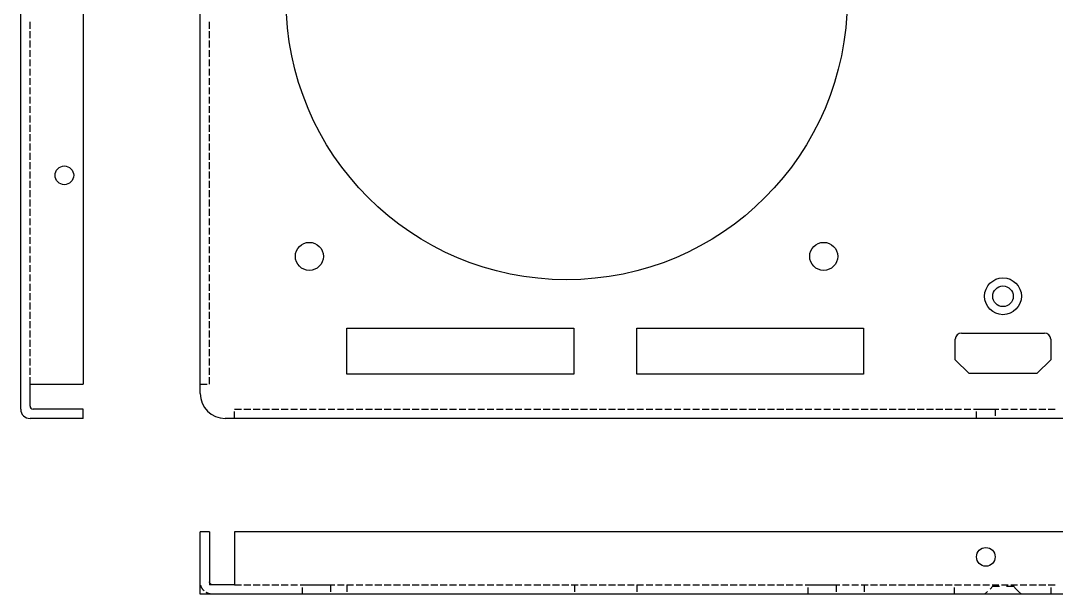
# Model space of a CAD drawing. Header units: millimetres. Extents: x 142 to 462, y -194 to -11.
# Drawn here: x 142.5 to 308.6, y -194.5 to -102.5 of the extents above; entities that cross this region are included whole.
import ezdxf

# ---------------------------------------------------------------- set-up
doc = ezdxf.new("R2010")
doc.units = ezdxf.units.MM
doc.layers.add('User.4', color=57, linetype='CONTINUOUS', true_color=0x484848)

msp = doc.modelspace()

# ---------------------------------------------------------------- linework, layer by layer
at = {"layer": 'User.4', "linetype": 'CONTINUOUS'}
for p, q in [((142.5, -164.8), (142.5, -49.8)), ((171.3, -162.3), (171.3, -52.3)), ((152.5, -53.8), (152.5, -160.8)), ((144, -103.8), (144, -102.7)), ((172.8, -103.8), (172.8, -102.7)), ((144, -105.3), (144, -104.2)), ((172.8, -105.3), (172.8, -104.2)), ((144, -106.8), (144, -105.7)), ((172.8, -106.8), (172.8, -105.7)), ((144, -108.3), (144, -107.2)), ((172.8, -108.3), (172.8, -107.2)), ((144, -109.8), (144, -108.7)), ((172.8, -109.8), (172.8, -108.7)), ((144, -111.3), (144, -110.2)), ((172.8, -111.3), (172.8, -110.2)), ((144, -112.8), (144, -111.7)), ((172.8, -112.8), (172.8, -111.7)), ((144, -114.3), (144, -113.2)), ((172.8, -114.3), (172.8, -113.2)), ((144, -115.8), (144, -114.7)), ((144, -117.3), (144, -116.2)), ((172.8, -115.8), (172.8, -114.7)), ((172.8, -117.3), (172.8, -116.2)), ((144, -118.8), (144, -117.7)), ((172.8, -118.8), (172.8, -117.7)), ((144, -120.3), (144, -119.2)), ((172.8, -120.3), (172.8, -119.2)), ((144, -121.8), (144, -120.7)), ((172.8, -121.8), (172.8, -120.7)), ((144, -123.3), (144, -122.2)), ((172.8, -123.3), (172.8, -122.2)), ((144, -124.8), (144, -123.7)), ((172.8, -124.8), (172.8, -123.7)), ((144, -126.3), (144, -125.2)), ((172.8, -126.3), (172.8, -125.2)), ((144, -127.8), (144, -126.7)), ((172.8, -127.8), (172.8, -126.7)), ((144, -129.3), (144, -128.2)), ((172.8, -129.3), (172.8, -128.2)), ((144, -130.8), (144, -129.7)), ((144, -132.3), (144, -131.2)), ((172.8, -130.8), (172.8, -129.7)), ((172.8, -132.3), (172.8, -131.2)), ((144, -133.8), (144, -132.7)), ((172.8, -133.8), (172.8, -132.7)), ((144, -135.3), (144, -134.2)), ((172.8, -135.3), (172.8, -134.2)), ((144, -136.8), (144, -135.7)), ((172.8, -136.8), (172.8, -135.7)), ((144, -138.3), (144, -137.2)), ((172.8, -138.3), (172.8, -137.2)), ((144, -139.8), (144, -138.7)), ((172.8, -139.8), (172.8, -138.7)), ((144, -141.3), (144, -140.2)), ((172.8, -141.3), (172.8, -140.2)), ((144, -142.8), (144, -141.7)), ((172.8, -142.8), (172.8, -141.7)), ((144, -144.3), (144, -143.2)), ((172.8, -144.3), (172.8, -143.2)), ((144, -145.8), (144, -144.7)), ((172.8, -145.8), (172.8, -144.7)), ((144, -147.3), (144, -146.2)), ((144, -148.8), (144, -147.7)), ((172.8, -147.3), (172.8, -146.2)), ((172.8, -148.8), (172.8, -147.7)), ((144, -150.3), (144, -149.2)), ((172.8, -150.3), (172.8, -149.2)), ((144, -151.8), (144, -150.7)), ((172.8, -151.8), (172.8, -150.7)), ((144, -153.3), (144, -152.2)), ((172.8, -153.3), (172.8, -152.2)), ((194.8, -151.8), (231.2, -151.8)), ((194.8, -159.2), (194.8, -151.8)), ((231.2, -151.8), (231.2, -159.2)), ((241.3, -151.8), (277.7, -151.8)), ((241.3, -159.2), (241.3, -151.8)), ((277.7, -151.8), (277.7, -159.2)), ((293.4, -152.6), (306.7, -152.6)), ((144, -154.8), (144, -153.7)), ((172.8, -154.8), (172.8, -153.7)), ((292.4, -156.9), (292.4, -153.6)), ((307.7, -153.6), (307.7, -156.9)), ((144, -156.3), (144, -155.2)), ((172.8, -156.3), (172.8, -155.2)), ((144, -157.8), (144, -156.7)), ((172.8, -157.8), (172.8, -156.7)), ((292.4, -156.9), (294.6, -159.1)), ((307.7, -156.9), (305.5, -159.1)), ((144, -159.3), (144, -158.2)), ((172.8, -159.3), (172.8, -158.2)), ((231.2, -159.2), (194.8, -159.2)), ((277.7, -159.2), (241.3, -159.2)), ((305.5, -159.1), (294.6, -159.1)), ((144, -160.8), (144, -159.7)), ((144, -160.8), (152.5, -160.8)), ((144, -164.3), (144, -160.8)), ((171.3, -160.8), (172.4, -160.8)), ((172.8, -160.8), (172.8, -159.7)), ((152.5, -164.8), (144.5, -164.8)), ((152.5, -166.3), (152.5, -164.8)), ((176.8, -164.8), (177.9, -164.8)), ((176.8, -166.3), (176.8, -165.2)), ((178.3, -164.8), (179.4, -164.8)), ((179.8, -164.8), (180.9, -164.8)), ((181.3, -164.8), (182.4, -164.8)), ((182.8, -164.8), (183.9, -164.8)), ((184.3, -164.8), (185.4, -164.8)), ((185.8, -164.8), (186.9, -164.8)), ((187.3, -164.8), (188.4, -164.8)), ((188.8, -164.8), (189.9, -164.8)), ((190.3, -164.8), (191.4, -164.8)), ((191.8, -164.8), (192.9, -164.8)), ((193.3, -164.8), (194.4, -164.8)), ((194.8, -164.8), (195.9, -164.8)), ((196.3, -164.8), (197.4, -164.8)), ((197.8, -164.8), (198.9, -164.8)), ((199.3, -164.8), (200.4, -164.8)), ((200.8, -164.8), (201.9, -164.8)), ((202.3, -164.8), (203.4, -164.8)), ((203.8, -164.8), (204.9, -164.8)), ((205.3, -164.8), (206.4, -164.8)), ((206.8, -164.8), (207.9, -164.8)), ((208.3, -164.8), (209.4, -164.8)), ((209.8, -164.8), (210.9, -164.8)), ((211.3, -164.8), (212.4, -164.8)), ((212.8, -164.8), (213.9, -164.8)), ((214.3, -164.8), (215.4, -164.8)), ((215.8, -164.8), (216.9, -164.8)), ((217.3, -164.8), (218.4, -164.8)), ((218.8, -164.8), (219.9, -164.8)), ((220.3, -164.8), (221.4, -164.8)), ((221.8, -164.8), (222.9, -164.8)), ((223.3, -164.8), (224.4, -164.8)), ((224.8, -164.8), (225.9, -164.8)), ((226.3, -164.8), (227.4, -164.8)), ((227.8, -164.8), (228.9, -164.8)), ((229.3, -164.8), (230.4, -164.8)), ((230.8, -164.8), (231.9, -164.8)), ((232.3, -164.8), (233.4, -164.8)), ((233.8, -164.8), (234.9, -164.8)), ((235.3, -164.8), (236.4, -164.8)), ((236.8, -164.8), (237.9, -164.8)), ((238.3, -164.8), (239.4, -164.8)), ((239.8, -164.8), (240.9, -164.8)), ((241.3, -164.8), (242.4, -164.8)), ((242.8, -164.8), (243.9, -164.8)), ((244.3, -164.8), (245.4, -164.8)), ((245.8, -164.8), (246.9, -164.8)), ((247.3, -164.8), (248.4, -164.8)), ((248.8, -164.8), (249.9, -164.8)), ((250.3, -164.8), (251.4, -164.8)), ((251.8, -164.8), (252.9, -164.8)), ((253.3, -164.8), (254.4, -164.8)), ((254.8, -164.8), (255.9, -164.8)), ((256.3, -164.8), (257.4, -164.8)), ((257.8, -164.8), (258.9, -164.8)), ((259.3, -164.8), (260.4, -164.8)), ((260.8, -164.8), (261.9, -164.8)), ((262.3, -164.8), (263.4, -164.8)), ((263.8, -164.8), (264.9, -164.8)), ((265.3, -164.8), (266.4, -164.8)), ((266.8, -164.8), (267.9, -164.8)), ((268.3, -164.8), (269.4, -164.8)), ((269.8, -164.8), (270.9, -164.8)), ((271.3, -164.8), (272.4, -164.8)), ((272.8, -164.8), (273.9, -164.8)), ((274.3, -164.8), (275.4, -164.8)), ((275.8, -164.8), (276.9, -164.8)), ((277.3, -164.8), (278.4, -164.8)), ((278.8, -164.8), (279.9, -164.8)), ((280.3, -164.8), (281.4, -164.8)), ((281.8, -164.8), (282.9, -164.8)), ((283.3, -164.8), (284.4, -164.8)), ((284.8, -164.8), (285.9, -164.8)), ((286.3, -164.8), (287.4, -164.8)), ((287.8, -164.8), (288.9, -164.8)), ((289.3, -164.8), (290.4, -164.8)), ((290.8, -164.8), (291.9, -164.8)), ((292.3, -164.8), (293.4, -164.8)), ((293.8, -164.8), (294.9, -164.8)), ((295.3, -164.8), (296.4, -164.8)), ((295.8, -164.8), (296.9, -164.8)), ((295.8, -166.3), (295.8, -165.2)), ((296.8, -164.8), (297.9, -164.8)), ((297.3, -164.8), (298.4, -164.8)), ((298.3, -164.8), (299.4, -164.8)), ((298.8, -164.8), (298.8, -165.9)), ((299.8, -164.8), (300.9, -164.8)), ((301.3, -164.8), (302.4, -164.8)), ((302.8, -164.8), (303.9, -164.8)), ((304.3, -164.8), (305.4, -164.8)), ((305.8, -164.8), (306.9, -164.8)), ((307.3, -164.8), (308.4, -164.8)), ((152.5, -166.3), (144, -166.3)), ((419.3, -166.3), (175.3, -166.3)), ((297.3, -166.3), (296.2, -166.3)), ((298.8, -166.3), (297.7, -166.3)), ((171.3, -194.5), (171.3, -184.5)), ((172.8, -184.5), (171.3, -184.5)), ((172.8, -184.5), (172.8, -193)), ((176.8, -184.5), (176.8, -193)), ((417.8, -184.5), (176.8, -184.5)), ((171.300001, -192.501966), (171.3, -192.5)), ((171.300094, -192.519419), (171.300001, -192.501966)), ((171.30034, -192.536871), (171.300094, -192.519419)), ((171.300738, -192.55432), (171.30034, -192.536871)), ((171.301288, -192.571764), (171.300738, -192.55432)), ((171.30199, -192.589203), (171.301288, -192.571764)), ((171.302845, -192.606635), (171.30199, -192.589203)), ((171.303851, -192.62406), (171.302845, -192.606635)), ((171.30501, -192.641474), (171.303851, -192.62406)), ((172.800019, -192.504363), (172.8, -192.5)), ((172.800076, -192.508726), (172.800019, -192.504363)), ((172.800171, -192.513088), (172.800076, -192.508726)), ((172.800305, -192.51745), (172.800171, -192.513088)), ((172.800476, -192.52181), (172.800305, -192.51745)), ((172.800685, -192.526168), (172.800476, -192.52181)), ((172.800933, -192.530524), (172.800685, -192.526168)), ((172.801218, -192.534878), (172.800933, -192.530524)), ((172.801541, -192.53923), (172.801218, -192.534878)), ((172.801903, -192.543578), (172.801541, -192.53923)), ((172.802302, -192.547923), (172.801903, -192.543578)), ((172.802739, -192.552264), (172.802302, -192.547923)), ((172.803214, -192.556602), (172.802739, -192.552264)), ((172.803727, -192.560935), (172.803214, -192.556602)), ((172.804278, -192.565263), (172.803727, -192.560935)), ((172.804866, -192.569587), (172.804278, -192.565263)), ((172.805492, -192.573905), (172.804866, -192.569587)), ((172.806156, -192.578217), (172.805492, -192.573905)), ((172.806857, -192.582524), (172.806156, -192.578217)), ((172.807596, -192.586824), (172.806857, -192.582524)), ((172.808373, -192.591118), (172.807596, -192.586824)), ((172.809186, -192.595404), (172.808373, -192.591118)), ((172.810038, -192.599684), (172.809186, -192.595404)), ((172.810926, -192.603956), (172.810038, -192.599684)), ((172.811852, -192.60822), (172.810926, -192.603956)), ((172.812815, -192.612476), (172.811852, -192.60822)), ((172.813815, -192.616723), (172.812815, -192.612476)), ((172.814852, -192.620961), (172.813815, -192.616723)), ((172.815926, -192.62519), (172.814852, -192.620961)), ((172.817037, -192.62941), (172.815926, -192.62519)), ((172.818185, -192.633619), (172.817037, -192.62941)), ((172.819369, -192.637819), (172.818185, -192.633619)), ((172.82059, -192.642008), (172.819369, -192.637819)), ((172.821848, -192.646186), (172.82059, -192.642008)), ((172.823142, -192.650353), (172.821848, -192.646186)), ((172.824472, -192.654508), (172.823142, -192.650353)), ((172.825838, -192.658652), (172.824472, -192.654508)), ((172.827241, -192.662784), (172.825838, -192.658652)), ((172.828679, -192.666903), (172.827241, -192.662784)), ((172.830154, -192.67101), (172.828679, -192.666903)), ((172.831664, -192.675104), (172.830154, -192.67101)), ((172.83321, -192.679184), (172.831664, -192.675104)), ((171.373002, -193.035424), (171.372884, -193.034998)), ((171.377748, -193.05222), (171.373002, -193.035424)), ((171.38264, -193.068973), (171.377748, -193.05222)), ((171.387678, -193.085684), (171.38264, -193.068973)), ((171.392862, -193.102349), (171.387678, -193.085684)), ((171.398191, -193.118969), (171.392862, -193.102349)), ((171.403665, -193.135542), (171.398191, -193.118969)), ((171.409283, -193.152066), (171.403665, -193.135542)), ((171.415045, -193.16854), (171.409283, -193.152066)), ((171.420951, -193.184964), (171.415045, -193.16854)), ((171.427, -193.201336), (171.420951, -193.184964)), ((171.433192, -193.217654), (171.427, -193.201336)), ((171.439525, -193.233917), (171.433192, -193.217654)), ((171.446001, -193.250125), (171.439525, -193.233917)), ((171.452617, -193.266275), (171.446001, -193.250125)), ((171.459375, -193.282367), (171.452617, -193.266275)), ((171.466272, -193.2984), (171.459375, -193.282367)), ((171.473309, -193.314371), (171.466272, -193.2984)), ((171.480485, -193.330281), (171.473309, -193.314371)), ((171.4878, -193.346127), (171.480485, -193.330281)), ((171.495253, -193.361909), (171.4878, -193.346127)), ((171.502843, -193.377626), (171.495253, -193.361909)), ((171.51057, -193.393275), (171.502843, -193.377626)), ((171.518434, -193.408857), (171.51057, -193.393275)), ((171.526433, -193.424369), (171.518434, -193.408857)), ((171.534567, -193.439811), (171.526433, -193.424369)), ((171.542835, -193.455181), (171.534567, -193.439811)), ((171.551237, -193.470479), (171.542835, -193.455181)), ((171.559773, -193.485703), (171.551237, -193.470479)), ((171.568441, -193.500851), (171.559773, -193.485703)), ((171.577241, -193.515924), (171.568441, -193.500851)), ((171.586172, -193.530919), (171.577241, -193.515924)), ((171.595234, -193.545835), (171.586172, -193.530919)), ((171.604425, -193.560672), (171.595234, -193.545835)), ((171.613746, -193.575428), (171.604425, -193.560672)), ((171.623195, -193.590102), (171.613746, -193.575428)), ((171.632771, -193.604694), (171.623195, -193.590102)), ((171.642475, -193.619201), (171.632771, -193.604694)), ((171.652305, -193.633623), (171.642475, -193.619201)), ((171.66226, -193.647958), (171.652305, -193.633623)), ((171.67234, -193.662206), (171.66226, -193.647958)), ((171.682544, -193.676366), (171.67234, -193.662206)), ((171.692871, -193.690436), (171.682544, -193.676366)), ((171.703321, -193.704415), (171.692871, -193.690436)), ((171.713892, -193.718303), (171.703321, -193.704415)), ((171.724584, -193.732098), (171.713892, -193.718303)), ((171.735396, -193.745799), (171.724584, -193.732098)), ((171.746327, -193.759405), (171.735396, -193.745799)), ((171.757376, -193.772915), (171.746327, -193.759405)), ((171.768543, -193.786328), (171.757376, -193.772915)), ((171.779827, -193.799644), (171.768543, -193.786328)), ((171.791226, -193.81286), (171.779827, -193.799644)), ((171.80274, -193.825976), (171.791226, -193.81286)), ((171.814368, -193.838992), (171.80274, -193.825976)), ((171.82611, -193.851905), (171.814368, -193.838992)), ((171.837963, -193.864716), (171.82611, -193.851905)), ((171.849928, -193.877422), (171.837963, -193.864716)), ((171.862004, -193.890024), (171.849928, -193.877422)), ((171.874188, -193.90252), (171.862004, -193.890024)), ((171.886482, -193.914909), (171.874188, -193.90252)), ((171.898883, -193.92719), (171.886482, -193.914909)), ((171.911391, -193.939362), (171.898883, -193.92719)), ((171.924004, -193.951425), (171.911391, -193.939362)), ((171.936722, -193.963378), (171.924004, -193.951425)), ((172.255003, -194.20528), (172.254626, -194.205049)), ((172.269924, -194.214335), (172.255003, -194.20528)), ((172.284923, -194.223258), (172.269924, -194.214335)), ((172.3, -194.232051), (172.284923, -194.223258)), ((172.315153, -194.240711), (172.3, -194.232051)), ((172.330381, -194.249239), (172.315153, -194.240711)), ((172.345682, -194.257634), (172.330381, -194.249239)), ((172.361057, -194.265895), (172.345682, -194.257634)), ((172.376503, -194.274022), (172.361057, -194.265895)), ((172.392019, -194.282013), (172.376503, -194.274022)), ((172.407604, -194.289869), (172.392019, -194.282013)), ((172.423258, -194.297588), (172.407604, -194.289869)), ((172.438978, -194.305171), (172.423258, -194.297588)), ((172.454763, -194.312616), (172.438978, -194.305171)), ((172.470614, -194.319923), (172.454763, -194.312616)), ((172.486527, -194.327091), (172.470614, -194.319923)), ((172.502502, -194.33412), (172.486527, -194.327091)), ((172.518538, -194.34101), (172.502502, -194.33412)), ((176.8, -193), (172.8, -193)), ((172.834791, -192.683251), (172.83321, -192.679184)), ((172.836408, -192.687303), (172.834791, -192.683251)), ((172.83806, -192.691342), (172.836408, -192.687303)), ((172.839748, -192.695366), (172.83806, -192.691342)), ((172.84147, -192.699375), (172.839748, -192.695366)), ((172.843227, -192.703368), (172.84147, -192.699375)), ((172.845019, -192.707347), (172.843227, -192.703368)), ((172.846846, -192.711309), (172.845019, -192.707347)), ((172.848707, -192.715256), (172.846846, -192.711309)), ((172.850603, -192.719186), (172.848707, -192.715256)), ((172.852533, -192.723099), (172.850603, -192.719186)), ((172.854497, -192.726995), (172.852533, -192.723099)), ((172.856495, -192.730874), (172.854497, -192.726995)), ((172.858526, -192.734736), (172.856495, -192.730874)), ((172.860591, -192.738579), (172.858526, -192.734736)), ((172.86269, -192.742405), (172.860591, -192.738579)), ((172.864822, -192.746212), (172.86269, -192.742405)), ((172.866987, -192.75), (172.864822, -192.746212)), ((172.869185, -192.753769), (172.866987, -192.75)), ((172.871416, -192.757519), (172.869185, -192.753769)), ((172.87368, -192.761249), (172.871416, -192.757519)), ((172.875976, -192.76496), (172.87368, -192.761249)), ((172.878304, -192.76865), (172.875976, -192.76496)), ((172.880665, -192.77232), (172.878304, -192.76865)), ((172.883057, -192.775968), (172.880665, -192.77232)), ((172.885481, -192.779596), (172.883057, -192.775968)), ((172.887937, -192.783203), (172.885481, -192.779596)), ((172.890424, -192.786788), (172.887937, -192.783203)), ((172.892942, -192.790351), (172.890424, -192.786788)), ((172.895492, -192.793893), (172.892942, -192.790351)), ((172.898072, -192.797411), (172.895492, -192.793893)), ((172.900682, -192.800908), (172.898072, -192.797411)), ((172.903323, -192.804381), (172.900682, -192.800908)), ((172.905995, -192.807831), (172.903323, -192.804381)), ((172.908696, -192.811257), (172.905995, -192.807831)), ((172.911427, -192.81466), (172.908696, -192.811257)), ((172.914188, -192.818039), (172.911427, -192.81466)), ((172.916978, -192.821394), (172.914188, -192.818039)), ((172.919797, -192.824724), (172.916978, -192.821394)), ((172.922645, -192.82803), (172.919797, -192.824724)), ((172.925522, -192.83131), (172.922645, -192.82803)), ((172.928428, -192.834565), (172.925522, -192.83131)), ((172.931361, -192.837795), (172.928428, -192.834565)), ((172.934323, -192.840999), (172.931361, -192.837795)), ((172.937313, -192.844177), (172.934323, -192.840999)), ((172.94033, -192.847329), (172.937313, -192.844177)), ((172.943375, -192.850455), (172.94033, -192.847329)), ((172.946447, -192.853553), (172.943375, -192.850455)), ((172.949545, -192.856625), (172.946447, -192.853553)), ((172.952671, -192.85967), (172.949545, -192.856625)), ((172.955823, -192.862687), (172.952671, -192.85967)), ((172.959001, -192.865677), (172.955823, -192.862687)), ((172.962205, -192.868639), (172.959001, -192.865677)), ((172.965435, -192.871572), (172.962205, -192.868639)), ((172.96869, -192.874478), (172.965435, -192.871572)), ((172.97197, -192.877355), (172.96869, -192.874478)), ((172.975276, -192.880203), (172.97197, -192.877355)), ((172.978606, -192.883022), (172.975276, -192.880203)), ((172.981961, -192.885812), (172.978606, -192.883022)), ((172.98534, -192.888573), (172.981961, -192.885812)), ((172.988743, -192.891304), (172.98534, -192.888573)), ((172.992169, -192.894005), (172.988743, -192.891304)), ((172.995619, -192.896677), (172.992169, -192.894005)), ((172.999092, -192.899318), (172.995619, -192.896677)), ((173.002589, -192.901928), (172.999092, -192.899318)), ((173.006107, -192.904508), (173.002589, -192.901928)), ((173.009649, -192.907058), (173.006107, -192.904508)), ((173.013212, -192.909576), (173.009649, -192.907058)), ((173.016797, -192.912063), (173.013212, -192.909576)), ((173.020404, -192.914519), (173.016797, -192.912063)), ((173.024032, -192.916943), (173.020404, -192.914519)), ((173.02768, -192.919335), (173.024032, -192.916943)), ((173.03135, -192.921696), (173.02768, -192.919335)), ((173.03504, -192.924024), (173.03135, -192.921696)), ((173.038751, -192.92632), (173.03504, -192.924024)), ((173.042481, -192.928584), (173.038751, -192.92632)), ((173.046231, -192.930815), (173.042481, -192.928584)), ((173.05, -192.933013), (173.046231, -192.930815)), ((173.053788, -192.935178), (173.05, -192.933013)), ((173.057595, -192.93731), (173.053788, -192.935178)), ((173.061421, -192.939409), (173.057595, -192.93731)), ((173.065264, -192.941474), (173.061421, -192.939409)), ((173.069126, -192.943505), (173.065264, -192.941474)), ((173.073005, -192.945503), (173.069126, -192.943505)), ((173.076901, -192.947467), (173.073005, -192.945503)), ((173.080814, -192.949397), (173.076901, -192.947467)), ((173.084744, -192.951293), (173.080814, -192.949397)), ((173.088691, -192.953154), (173.084744, -192.951293)), ((173.092653, -192.954981), (173.088691, -192.953154)), ((173.096632, -192.956773), (173.092653, -192.954981)), ((173.100625, -192.95853), (173.096632, -192.956773)), ((173.104634, -192.960252), (173.100625, -192.95853)), ((173.108658, -192.96194), (173.104634, -192.960252)), ((173.112697, -192.963592), (173.108658, -192.96194)), ((173.116749, -192.965209), (173.112697, -192.963592)), ((173.120816, -192.96679), (173.116749, -192.965209)), ((173.124896, -192.968336), (173.120816, -192.96679)), ((173.12899, -192.969846), (173.124896, -192.968336)), ((173.133097, -192.971321), (173.12899, -192.969846)), ((173.137216, -192.972759), (173.133097, -192.971321)), ((173.141348, -192.974162), (173.137216, -192.972759)), ((173.145492, -192.975528), (173.141348, -192.974162)), ((173.149647, -192.976858), (173.145492, -192.975528)), ((173.153814, -192.978152), (173.149647, -192.976858)), ((173.157992, -192.97941), (173.153814, -192.978152)), ((173.162181, -192.980631), (173.157992, -192.97941)), ((173.166381, -192.981815), (173.162181, -192.980631)), ((173.17059, -192.982963), (173.166381, -192.981815)), ((173.17481, -192.984074), (173.17059, -192.982963)), ((173.179039, -192.985148), (173.17481, -192.984074)), ((173.183277, -192.986185), (173.179039, -192.985148)), ((173.187524, -192.987185), (173.183277, -192.986185)), ((173.19178, -192.988148), (173.187524, -192.987185)), ((173.196044, -192.989074), (173.19178, -192.988148)), ((173.200316, -192.989962), (173.196044, -192.989074)), ((173.204596, -192.990814), (173.200316, -192.989962)), ((173.208882, -192.991627), (173.204596, -192.990814)), ((173.213176, -192.992404), (173.208882, -192.991627)), ((173.217476, -192.993143), (173.213176, -192.992404)), ((173.221783, -192.993844), (173.217476, -192.993143)), ((173.226095, -192.994508), (173.221783, -192.993844)), ((173.230413, -192.995134), (173.226095, -192.994508)), ((173.234737, -192.995722), (173.230413, -192.995134)), ((173.239065, -192.996273), (173.234737, -192.995722)), ((173.243398, -192.996786), (173.239065, -192.996273)), ((173.247736, -192.997261), (173.243398, -192.996786)), ((173.252077, -192.997698), (173.247736, -192.997261)), ((173.256422, -192.998097), (173.252077, -192.997698)), ((173.26077, -192.998459), (173.256422, -192.998097)), ((173.265122, -192.998782), (173.26077, -192.998459)), ((173.269476, -192.999067), (173.265122, -192.998782)), ((173.273832, -192.999315), (173.269476, -192.999067)), ((173.27819, -192.999524), (173.273832, -192.999315)), ((173.28255, -192.999695), (173.27819, -192.999524)), ((173.286912, -192.999829), (173.28255, -192.999695)), ((173.291274, -192.999924), (173.286912, -192.999829)), ((173.295637, -192.999981), (173.291274, -192.999924)), ((173.3, -193), (173.295637, -192.999981)), ((176.8, -193), (177.9, -193)), ((178.3, -193), (179.4, -193)), ((179.8, -193), (180.9, -193)), ((181.3, -193), (182.4, -193)), ((182.8, -193), (183.9, -193)), ((184.3, -193), (185.4, -193)), ((185.8, -193), (186.9, -193)), ((187.3, -193), (188.4, -193)), ((187.7, -193), (188.8, -193)), ((187.7, -194.5), (187.7, -193.4)), ((188.8, -193), (189.9, -193)), ((189.2, -193), (190.3, -193)), ((190.3, -193), (191.4, -193)), ((190.7, -193), (191.8, -193)), ((191.8, -193), (192.9, -193)), ((192.193019, -193), (192.193019, -194.1)), ((193.3, -193), (194.4, -193)), ((194.8, -193), (195.9, -193)), ((194.8, -193), (194.8, -194.1)), ((196.3, -193), (197.4, -193)), ((197.8, -193), (198.9, -193)), ((199.3, -193), (200.4, -193)), ((200.8, -193), (201.9, -193)), ((202.3, -193), (203.4, -193)), ((203.8, -193), (204.9, -193)), ((205.3, -193), (206.4, -193)), ((206.8, -193), (207.9, -193)), ((208.3, -193), (209.4, -193)), ((209.8, -193), (210.9, -193)), ((211.3, -193), (212.4, -193)), ((212.8, -193), (213.9, -193)), ((214.3, -193), (215.4, -193)), ((215.8, -193), (216.9, -193)), ((217.3, -193), (218.4, -193)), ((218.8, -193), (219.9, -193)), ((220.3, -193), (221.4, -193)), ((221.8, -193), (222.9, -193)), ((223.3, -193), (224.4, -193)), ((224.8, -193), (225.9, -193)), ((226.3, -193), (227.4, -193)), ((227.8, -193), (228.9, -193)), ((229.3, -193), (230.4, -193)), ((230.8, -193), (231.9, -193)), ((231.3, -193), (231.3, -194.1)), ((232.3, -193), (233.4, -193)), ((233.8, -193), (234.9, -193)), ((235.3, -193), (236.4, -193)), ((236.8, -193), (237.9, -193)), ((238.3, -193), (239.4, -193)), ((239.8, -193), (240.9, -193)), ((241.3, -193), (242.4, -193)), ((241.3, -193), (241.3, -194.1)), ((242.8, -193), (243.9, -193)), ((244.3, -193), (245.4, -193)), ((245.8, -193), (246.9, -193)), ((247.3, -193), (248.4, -193)), ((248.8, -193), (249.9, -193)), ((250.3, -193), (251.4, -193)), ((251.8, -193), (252.9, -193)), ((253.3, -193), (254.4, -193)), ((254.8, -193), (255.9, -193)), ((256.3, -193), (257.4, -193)), ((257.8, -193), (258.9, -193)), ((259.3, -193), (260.4, -193)), ((260.8, -193), (261.9, -193)), ((262.3, -193), (263.4, -193)), ((263.8, -193), (264.9, -193)), ((265.3, -193), (266.4, -193)), ((266.8, -193), (267.9, -193)), ((268.3, -193), (269.4, -193)), ((268.810472, -193), (269.910472, -193)), ((268.810472, -194.5), (268.810472, -193.4)), ((269.8, -193), (270.9, -193)), ((270.310472, -193), (271.410472, -193)), ((271.3, -193), (272.4, -193)), ((271.810472, -193), (272.910472, -193)), ((272.8, -193), (273.9, -193)), ((273.303491, -193), (273.303491, -194.1)), ((274.3, -193), (275.4, -193)), ((275.8, -193), (276.9, -193)), ((277.3, -193), (278.4, -193)), ((277.8, -193), (277.8, -194.1)), ((278.8, -193), (279.9, -193)), ((280.3, -193), (281.4, -193)), ((281.8, -193), (282.9, -193)), ((283.3, -193), (284.4, -193)), ((284.8, -193), (285.9, -193)), ((286.3, -193), (287.4, -193)), ((287.8, -193), (288.9, -193)), ((289.3, -193), (290.4, -193)), ((290.8, -193), (291.9, -193)), ((292.3, -193), (293.4, -193)), ((292.3, -194.5), (292.3, -193.4)), ((293.8, -193), (294.9, -193)), ((295.3, -193), (296.4, -193)), ((296.8, -193), (297.9, -193)), ((297.541761, -194.035749), (297.097258, -194.480248)), ((298.430745, -193.210251), (297.986242, -193.654785)), ((298.3, -193), (299.4, -193)), ((298.430745, -193.019751), (298.430745, -193.083286)), ((298.430745, -193.019751), (298.430745, -193.146751)), ((298.430745, -193.083286), (298.430745, -193.146751)), ((298.430745, -193.146751), (298.430745, -193.210251)), ((298.430745, -193.210251), (299.510242, -193.210251)), ((299.8, -193), (300.9, -193)), ((300.589736, -193.210251), (301.73273, -193.210251)), ((301.3, -193), (302.4, -193)), ((301.73273, -193.019751), (301.73273, -193.083286)), ((301.73273, -193.083286), (301.73273, -193.146751)), ((301.73273, -193.146751), (301.73273, -193.210251)), ((301.73273, -193.210251), (302.177233, -193.654785)), ((302.177233, -193.654785), (302.558239, -194.035749)), ((302.558239, -194.035749), (303.002742, -194.480248)), ((302.8, -193), (303.9, -193)), ((304.3, -193), (305.4, -193)), ((305.8, -193), (306.9, -193)), ((307.3, -193), (308.4, -193)), ((307.8, -194.5), (307.8, -193.4)), ((423.3, -194.5), (171.3, -194.5)), ((172.534633, -194.347759), (172.518538, -194.34101)), ((172.550787, -194.354368), (172.534633, -194.347759)), ((172.566998, -194.360835), (172.550787, -194.354368)), ((172.583264, -194.367161), (172.566998, -194.360835)), ((172.599585, -194.373344), (172.583264, -194.367161)), ((172.61596, -194.379385), (172.599585, -194.373344)), ((172.632386, -194.385283), (172.61596, -194.379385)), ((172.648864, -194.391037), (172.632386, -194.385283)), ((172.665391, -194.396647), (172.648864, -194.391037)), ((172.681966, -194.402113), (172.665391, -194.396647)), ((172.698588, -194.407434), (172.681966, -194.402113)), ((172.715257, -194.41261), (172.698588, -194.407434)), ((172.731969, -194.417639), (172.715257, -194.41261)), ((172.748725, -194.422523), (172.731969, -194.417639)), ((172.765523, -194.427261), (172.748725, -194.422523)), ((172.782362, -194.431852), (172.765523, -194.427261)), ((172.79924, -194.436295), (172.782362, -194.431852)), ((172.816156, -194.440591), (172.79924, -194.436295)), ((172.833109, -194.44474), (172.816156, -194.440591)), ((172.850098, -194.44874), (172.833109, -194.44474)), ((172.867121, -194.452592), (172.850098, -194.44874)), ((172.884177, -194.456295), (172.867121, -194.452592)), ((172.901264, -194.459849), (172.884177, -194.456295)), ((172.918382, -194.463254), (172.901264, -194.459849)), ((172.935529, -194.46651), (172.918382, -194.463254)), ((172.952704, -194.469616), (172.935529, -194.46651)), ((172.969905, -194.472571), (172.952704, -194.469616)), ((172.987131, -194.475377), (172.969905, -194.472571)), ((173.004381, -194.478032), (172.987131, -194.475377)), ((173.021654, -194.480536), (173.004381, -194.478032)), ((173.038948, -194.48289), (173.021654, -194.480536)), ((173.056261, -194.485092), (173.038948, -194.48289)), ((173.073594, -194.487144), (173.056261, -194.485092)), ((173.090943, -194.489044), (173.073594, -194.487144)), ((173.108308, -194.490792), (173.090943, -194.489044)), ((173.125689, -194.492389), (173.108308, -194.490792)), ((173.143082, -194.493835), (173.125689, -194.492389)), ((173.160487, -194.495128), (173.143082, -194.493835)), ((173.177903, -194.49627), (173.160487, -194.495128)), ((173.195328, -194.497259), (173.177903, -194.49627)), ((173.212761, -194.498096), (173.195328, -194.497259)), ((173.230201, -194.498782), (173.212761, -194.498096)), ((173.247646, -194.499315), (173.230201, -194.498782)), ((173.265095, -194.499695), (173.247646, -194.499315)), ((173.282547, -194.499924), (173.265095, -194.499695)), ((173.3, -194.5), (173.282547, -194.499924)), ((189.193019, -194.5), (188.093019, -194.5)), ((190.693019, -194.5), (189.593019, -194.5)), ((192.193019, -194.5), (191.093019, -194.5)), ((270.303491, -194.5), (269.203491, -194.5)), ((271.803491, -194.5), (270.703491, -194.5)), ((273.303491, -194.5), (272.203491, -194.5))]:
    msp.add_line(p, q, dxfattribs=at)
at = {"layer": 'User.4'}
for centre, radius in [((230.05, -99.05), 45), ((149.5, -127.3), 1.5), ((188.8, -140.3), 2.25), ((271.3, -140.3), 2.25), ((300.05, -146.7), 2.95), ((300.05, -146.7), 1.65), ((297.3, -188.5), 1.5)]:
    msp.add_circle(centre, radius, dxfattribs=at)
for centre, radius, start, end in [((293.4, -153.6), 1, 90, 180), ((306.7, -153.6), 1, 0, 90), ((175.3, -162.3), 4, -180, -90), ((144.5, -164.3), 0.5, -180, -90), ((144, -164.8), 1.5, -180, -90)]:
    msp.add_arc(centre, radius, start, end, dxfattribs=at)

doc.saveas('drawing.dxf')
